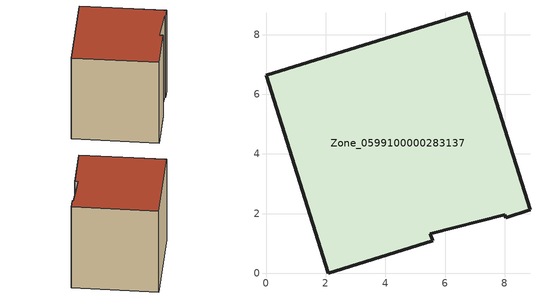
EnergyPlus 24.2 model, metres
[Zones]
Zone_0599100000283137
 floor ground (C_G): 8.03,1.86 8,1.96 5.51,1.33 5.58,1.1 2.09,0 0,6.64 6.78,8.73 8.85,2.12 z0
 wall outside (C_F): 8.03,1.86 8.85,2.12 6.78,8.73 0,6.64 2.09,0 5.58,1.1 5.51,1.33 8,1.96 8.03,1.86 z0:7.82
 roof outside (C_R): 8,1.96 8.03,1.86 8.85,2.12 6.78,8.73 0,6.64 2.09,0 5.58,1.1 5.51,1.33 z7.82
[BUILDING]
Pand.0599100000283137: North Axis=0; Terrain=City; Loads Convergence Tolerance Value=0.04; Temperature Convergence Tolerance Value=0.4; Solar Distribution=FullExterior; Maximum Number of Warmup Days=25; Minimum Number of Warmup Days=1
[Site:Location]
Rotterdam.The.Hague.AP_ZH_NLD Design_Conditions: Latitude=51.96; Longitude=4.45; Time Zone=1; Elevation=-4.5
[SITE:GROUNDTEMPERATURE:BUILDINGSURFACE]
18, 18, 18, 18, 18, 18, 18, 18, 18, 18, 18, 18
[MATERIAL] Thermal Absorptance=0.9; Solar Absorptance=0.7; Visible Absorptance=0.7
Name | Roughness | Thickness | Conductivity | Density | Specific Heat
G.TC.1946 | MediumSmooth | 0.15 | 1 | 540 | 1210
F.TC.1946 | Rough | 0.3 | 0.857143 | 1920 | 840
R.TC.1946 | MediumRough | 0.2 | 0.909091 | 1500 | 1000
[CONSTRUCTION]
C_G: G.TC.1946
C_F: F.TC.1946
C_R: R.TC.1946
[ZONE]
Zone_0599100000283137: Type=1; Multiplier=1; Ceiling Height=Autocalculate; Volume=Autocalculate; Floor Area=autocalculate; Part of Total Floor Area=Yes
[ZONEINFILTRATION:DESIGNFLOWRATE]
Infil_Zone_0599100000283137: Zone or ZoneList or Space or SpaceList=Zone_0599100000283137; Schedule=AlwaysOn; Design Flow Rate Calculation Method=Flow/Area; Flow Rate per Floor Area=0.003; Constant Term Coefficient=1; Temperature Term Coefficient=0; Velocity Term Coefficient=0; Velocity Squared Term Coefficient=0
[HVACTEMPLATE:ZONE:IDEALLOADSAIRSYSTEM]
Zone_0599100000283137: Maximum Heating Supply Air Temperature=50; Minimum Cooling Supply Air Temperature=13; Maximum Heating Supply Air Humidity Ratio=0.0156; Minimum Cooling Supply Air Humidity Ratio=0.0077; Heating Limit=NoLimit; Cooling Limit=NoLimit; Dehumidification Control Type=ConstantSensibleHeatRatio; Cooling Sensible Heat Ratio=0.7; Dehumidification Setpoint=60; Humidification Control Type=None; Humidification Setpoint=30; Outdoor Air Method=None; Outdoor Air Flow Rate per Person=0.00944; Outdoor Air Flow Rate per Zone Floor Area=0; Outdoor Air Flow Rate per Zone=0; Demand Controlled Ventilation Type=None; Outdoor Air Economizer Type=NoEconomizer; Heat Recovery Type=None; Sensible Heat Recovery Effectiveness=0.7; Latent Heat Recovery Effectiveness=0.65
[ZONECONTROL:THERMOSTAT]
ThermostatControl_Zone_0599100000283137: Zone or ZoneList=Zone_0599100000283137; Control Type Schedule=DualSetpointControlType; Control 1=Thermostat_Zone_0599100000283137; Temperature Difference Between Cutout And Setpoint=0
[THERMOSTATSETPOINT:DUALSETPOINT]
Thermostat_Zone_0599100000283137: Heating Setpoint Temperature Schedule=HeatingSetpoint_Zone_0599100000283137; Cooling Setpoint Temperature Schedule=CoolingSetpoint_Zone_0599100000283137
[SCHEDULE:COMPACT]
HeatingSetpoint_Zone_0599100000283137: Through: 12/31, For: AllDays, Until: 24:00, 21
CoolingSetpoint_Zone_0599100000283137: Through: 12/31, For: AllDays, Until: 24:00, 24
DualSetpointControlType: Through: 12/31, For: AllDays, Until: 24:00, 4
AlwaysOn: Through: 12/31, For: AllDays, Until: 24:00, 1
